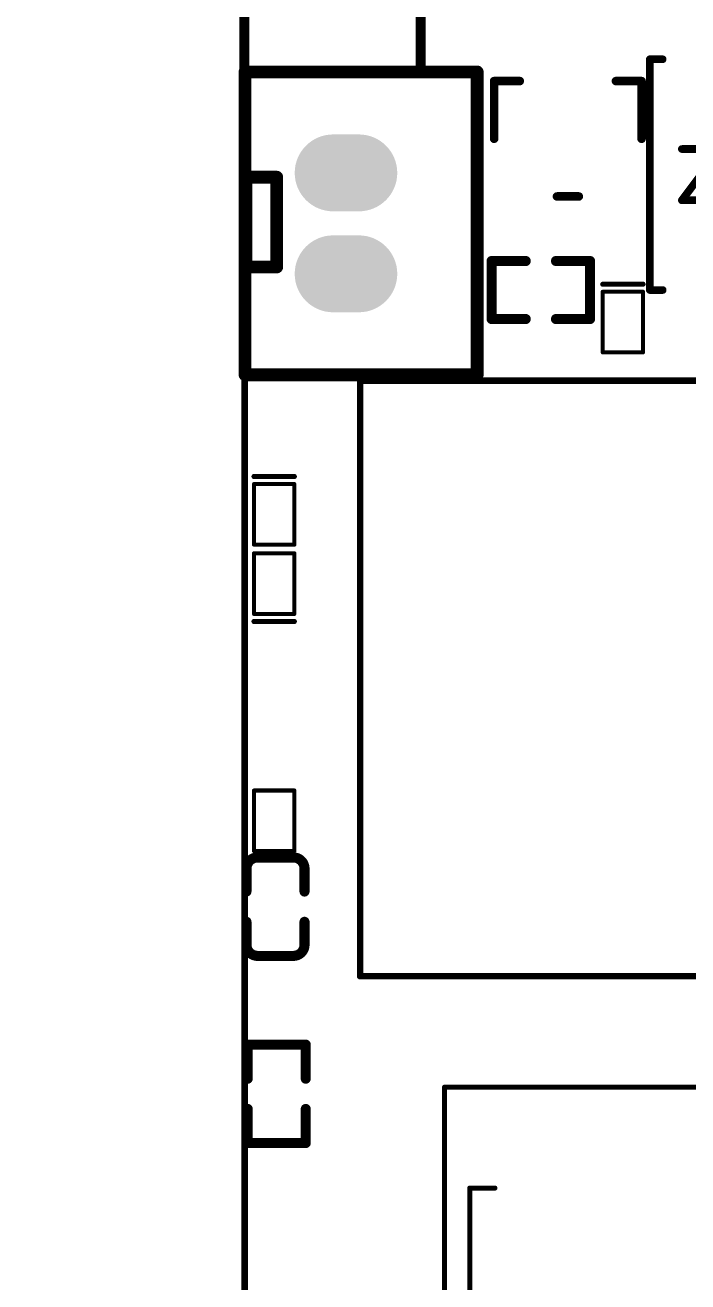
# Model space of a CAD drawing. Header units: millimetres. Extents: x 237 to 337, y 93 to 245.
# Drawn here: x 260.52 to 273.65, y 143.98 to 168.88 of the extents above; entities that cross this region are included whole.
import ezdxf

# ---------------------------------------------------------------- set-up
doc = ezdxf.new("R2010")
doc.units = ezdxf.units.MM
for name, color, linetype in [('KeepOutLayer', 6, 'Continuous'), ('MultiLayer', 9, 'Continuous'), ('PadHoleLayer', 156, 'Continuous'), ('TopOverlay', 2, 'Continuous')]:
    doc.layers.add(name, color=color, linetype=linetype)
doc.dimstyles.new('ISO-25', dxfattribs={"dimtxt": 3, "dimasz": 3, "dimexe": 1.25, "dimexo": 0.625, "dimtad": 1, "dimtxsty": 'Standard', "dimcen": 2.5, "dimclrd": 3, "dimclre": 3, "dimclrt": 3, "dimadec": 0, "dimazin": 0, "dimtfac": 1, "dimtmove": 0, "dimatfit": 3, "dimfxl": 1, "dimarcsym": 0})

# ---------------------------------------------------------------- blocks, each defined once
blk = doc.blocks.new('SK3_3_14')
at = {"layer": 'PadHoleLayer'}
h = blk.add_hatch(color=156, dxfattribs=at)
edge = h.paths.add_edge_path()
edge.add_arc((-2.5, 0), 0.4, 0, 360)
h = blk.add_hatch(color=156, dxfattribs=at)
edge = h.paths.add_edge_path()
edge.add_arc((0, 0), 0.4, 0, 360)
h = blk.add_hatch(color=156, dxfattribs=at)
edge = h.paths.add_edge_path()
edge.add_arc((2.5, 0), 0.4, 0, 360)
at = {"layer": 'TopOverlay'}
for points, const_width in [([(-2.1, 5.53), (-2.1, 1.98)], 0.254), ([(-2.1, 5.53), (0.28, 5.53)], 0.254), ([(0.28, 5.53), (0.28, 1.98)], 0.254), ([(-4.267, 1.94), (4.115, 1.94)], 0.2), ([(-4.267, 1.94), (-4.267, -1.556)], 0.2), ([(-2.1, 1.98), (0.28, 1.98)], 0.254), ([(4.115, 1.94), (4.115, -1.556)], 0.2), ([(-4.267, -1.556), (4.115, -1.556)], 0.2)]:
    blk.add_lwpolyline(points, dxfattribs=dict(at, const_width=const_width))
for points, const_width in [([(-2.164, 5.53, 1), (-2.037, 5.53, 1)], 0.127), ([(-2.164, 5.53, 1), (-2.037, 5.53, 1)], 0.127), ([(0.216, 5.53, 1), (0.343, 5.53, 1)], 0.127), ([(0.216, 5.53, 1), (0.343, 5.53, 1)], 0.127), ([(-4.317, 1.94, 1), (-4.217, 1.94, 1)], 0.1), ([(-4.317, 1.94, 1), (-4.217, 1.94, 1)], 0.1), ([(-2.164, 1.98, 1), (-2.037, 1.98, 1)], 0.127), ([(-2.164, 1.98, 1), (-2.037, 1.98, 1)], 0.127), ([(0.216, 1.98, 1), (0.343, 1.98, 1)], 0.127), ([(0.216, 1.98, 1), (0.343, 1.98, 1)], 0.127), ([(4.065, 1.94, 1), (4.165, 1.94, 1)], 0.1), ([(4.065, 1.94, 1), (4.165, 1.94, 1)], 0.1), ([(-4.317, -1.556, 1), (-4.217, -1.556, 1)], 0.1), ([(-4.317, -1.556, 1), (-4.217, -1.556, 1)], 0.1), ([(4.065, -1.556, 1), (4.165, -1.556, 1)], 0.1), ([(4.065, -1.556, 1), (4.165, -1.556, 1)], 0.1)]:
    blk.add_lwpolyline(points, format="xyb", close=True, dxfattribs=dict(at, const_width=const_width))
blk = doc.blocks.new('LC_0402_C_45')
at = {"layer": 'TopOverlay', "const_width": 0.2}
for points in [[(-0.975, 0.355, -0.414214), (-0.755, 0.575)], [(0.755, 0.575, -0.414214), (0.975, 0.355)], [(-0.755, -0.575, -0.414214), (-0.975, -0.355)], [(0.975, -0.355, -0.414214), (0.755, -0.575)]]:
    blk.add_lwpolyline(points, format="xyb", dxfattribs=at)
at = {"layer": 'TopOverlay', "const_width": 0.1}
for points in [[(-0.805, 0.575, 1), (-0.705, 0.575, 1)], [(-0.8, 0.575, 1), (-0.7, 0.575, 1)], [(-0.35, 0.575, 1), (-0.25, 0.575, 1)], [(0.25, 0.575, 1), (0.35, 0.575, 1)], [(0.7, 0.575, 1), (0.8, 0.575, 1)], [(0.705, 0.575, 1), (0.805, 0.575, 1)], [(-1.025, 0.355, 1), (-0.925, 0.355, 1)], [(-1.025, 0.355, 1), (-0.925, 0.355, 1)], [(0.925, 0.355, 1), (1.025, 0.355, 1)], [(0.925, 0.355, 1), (1.025, 0.355, 1)], [(-1.025, -0.355, 1), (-0.925, -0.355, 1)], [(-1.025, -0.355, 1), (-0.925, -0.355, 1)], [(-0.805, -0.575, 1), (-0.705, -0.575, 1)], [(-0.8, -0.575, 1), (-0.7, -0.575, 1)], [(-0.35, -0.575, 1), (-0.25, -0.575, 1)], [(0.25, -0.575, 1), (0.35, -0.575, 1)], [(0.7, -0.575, 1), (0.8, -0.575, 1)], [(0.705, -0.575, 1), (0.805, -0.575, 1)], [(0.925, -0.355, 1), (1.025, -0.355, 1)], [(0.925, -0.355, 1), (1.025, -0.355, 1)]]:
    blk.add_lwpolyline(points, format="xyb", close=True, dxfattribs=at)
at = {"layer": 'TopOverlay', "const_width": 0.2}
for points in [[(-0.75, 0.575), (-0.3, 0.575)], [(0.3, 0.575), (0.75, 0.575)], [(-0.975, 0.355), (-0.975, -0.355)], [(0.975, 0.355), (0.975, -0.355)], [(-0.75, -0.575), (-0.3, -0.575)], [(0.3, -0.575), (0.75, -0.575)]]:
    blk.add_lwpolyline(points, dxfattribs=at)
blk = doc.blocks.new('SOD_882_L1_0_W0_6_BI_78')
at = {"layer": 'TopOverlay'}
for points, const_width in [([(-0.6, -0.4), (-0.6, 0.4)], 0.08), ([(0.6, 0.4), (-0.6, 0.4)], 0.08), ([(0.6, -0.4), (0.6, 0.4)], 0.08), ([(0.75, -0.4), (0.75, 0.4)], 0.1), ([(0.6, -0.4), (-0.6, -0.4)], 0.08)]:
    blk.add_lwpolyline(points, dxfattribs=dict(at, const_width=const_width))
for points, const_width in [([(-0.62, 0.4, 1), (-0.58, 0.4, 1)], 0.04), ([(-0.62, 0.4, 1), (-0.58, 0.4, 1)], 0.04), ([(0.58, 0.4, 1), (0.62, 0.4, 1)], 0.04), ([(0.58, 0.4, 1), (0.62, 0.4, 1)], 0.04), ([(0.725, 0.4, 1), (0.775, 0.4, 1)], 0.05), ([(-0.62, -0.4, 1), (-0.58, -0.4, 1)], 0.04), ([(-0.62, -0.4, 1), (-0.58, -0.4, 1)], 0.04), ([(0.58, -0.4, 1), (0.62, -0.4, 1)], 0.04), ([(0.58, -0.4, 1), (0.62, -0.4, 1)], 0.04), ([(0.725, -0.4, 1), (0.775, -0.4, 1)], 0.05)]:
    blk.add_lwpolyline(points, format="xyb", close=True, dxfattribs=dict(at, const_width=const_width))
blk = doc.blocks.new('SOD_882_L1_0_W0_6_BI_79')
at = {"layer": 'TopOverlay'}
for points, const_width in [([(-0.6, -0.4), (-0.6, 0.4)], 0.08), ([(0.6, 0.4), (-0.6, 0.4)], 0.08), ([(0.6, -0.4), (0.6, 0.4)], 0.08), ([(0.75, -0.4), (0.75, 0.4)], 0.1), ([(0.6, -0.4), (-0.6, -0.4)], 0.08)]:
    blk.add_lwpolyline(points, dxfattribs=dict(at, const_width=const_width))
for points, const_width in [([(-0.62, 0.4, 1), (-0.58, 0.4, 1)], 0.04), ([(-0.62, 0.4, 1), (-0.58, 0.4, 1)], 0.04), ([(0.58, 0.4, 1), (0.62, 0.4, 1)], 0.04), ([(0.58, 0.4, 1), (0.62, 0.4, 1)], 0.04), ([(0.725, 0.4, 1), (0.775, 0.4, 1)], 0.05), ([(-0.62, -0.4, 1), (-0.58, -0.4, 1)], 0.04), ([(-0.62, -0.4, 1), (-0.58, -0.4, 1)], 0.04), ([(0.58, -0.4, 1), (0.62, -0.4, 1)], 0.04), ([(0.58, -0.4, 1), (0.62, -0.4, 1)], 0.04), ([(0.725, -0.4, 1), (0.775, -0.4, 1)], 0.05)]:
    blk.add_lwpolyline(points, format="xyb", close=True, dxfattribs=dict(at, const_width=const_width))
blk = doc.blocks.new('SOD_882_L1_0_W0_6_BI_85')
at = {"layer": 'TopOverlay'}
for points, const_width in [([(-0.6, 0.4), (-0.6, -0.4)], 0.08), ([(-0.6, 0.4), (0.6, 0.4)], 0.08), ([(0.6, 0.4), (0.6, -0.4)], 0.08), ([(0.75, 0.4), (0.75, -0.4)], 0.1), ([(-0.6, -0.4), (0.6, -0.4)], 0.08)]:
    blk.add_lwpolyline(points, dxfattribs=dict(at, const_width=const_width))
for points, const_width in [([(-0.62, 0.4, 1), (-0.58, 0.4, 1)], 0.04), ([(-0.62, 0.4, 1), (-0.58, 0.4, 1)], 0.04), ([(0.58, 0.4, 1), (0.62, 0.4, 1)], 0.04), ([(0.58, 0.4, 1), (0.62, 0.4, 1)], 0.04), ([(0.725, 0.4, 1), (0.775, 0.4, 1)], 0.05), ([(-0.62, -0.4, 1), (-0.58, -0.4, 1)], 0.04), ([(-0.62, -0.4, 1), (-0.58, -0.4, 1)], 0.04), ([(0.58, -0.4, 1), (0.62, -0.4, 1)], 0.04), ([(0.58, -0.4, 1), (0.62, -0.4, 1)], 0.04), ([(0.725, -0.4, 1), (0.775, -0.4, 1)], 0.05)]:
    blk.add_lwpolyline(points, format="xyb", close=True, dxfattribs=dict(at, const_width=const_width))
blk = doc.blocks.new('SOD_882_L1_0_W0_6_BI_86')
at = {"layer": 'TopOverlay'}
for points, const_width in [([(-0.6, 0.4), (-0.6, -0.4)], 0.08), ([(-0.6, 0.4), (0.6, 0.4)], 0.08), ([(0.6, 0.4), (0.6, -0.4)], 0.08), ([(0.75, 0.4), (0.75, -0.4)], 0.1), ([(-0.6, -0.4), (0.6, -0.4)], 0.08)]:
    blk.add_lwpolyline(points, dxfattribs=dict(at, const_width=const_width))
for points, const_width in [([(-0.62, 0.4, 1), (-0.58, 0.4, 1)], 0.04), ([(-0.62, 0.4, 1), (-0.58, 0.4, 1)], 0.04), ([(0.58, 0.4, 1), (0.62, 0.4, 1)], 0.04), ([(0.58, 0.4, 1), (0.62, 0.4, 1)], 0.04), ([(0.725, 0.4, 1), (0.775, 0.4, 1)], 0.05), ([(-0.62, -0.4, 1), (-0.58, -0.4, 1)], 0.04), ([(-0.62, -0.4, 1), (-0.58, -0.4, 1)], 0.04), ([(0.58, -0.4, 1), (0.62, -0.4, 1)], 0.04), ([(0.58, -0.4, 1), (0.62, -0.4, 1)], 0.04), ([(0.725, -0.4, 1), (0.775, -0.4, 1)], 0.05)]:
    blk.add_lwpolyline(points, format="xyb", close=True, dxfattribs=dict(at, const_width=const_width))
blk = doc.blocks.new('DO_214AC_88')
at = {"layer": 'TopOverlay', "const_width": 0.1524}
for points in [[(-2.286, 1.397), (2.286, 1.397)], [(-2.286, 1.397), (-2.286, 1.143)], [(2.286, 1.397), (2.286, 1.143)], [(-0.508, 0.762), (0.508, 0)], [(-0.508, 0.762), (-0.508, -0.762)], [(0.508, 0.762), (0.508, -0.762)], [(-1.016, 0), (-0.508, 0)], [(0.508, 0), (-0.508, -0.762)], [(0.508, 0), (1.016, 0)], [(-2.286, -1.143), (-2.286, -1.397)], [(2.286, -1.143), (2.286, -1.397)], [(-2.286, -1.397), (2.286, -1.397)]]:
    blk.add_lwpolyline(points, dxfattribs=at)
at = {"layer": 'TopOverlay', "const_width": 0.0762}
for points in [[(-2.3241, 1.397, 1), (-2.2479, 1.397, 1)], [(-2.3241, 1.397, 1), (-2.2479, 1.397, 1)], [(2.2479, 1.397, 1), (2.3241, 1.397, 1)], [(2.2479, 1.397, 1), (2.3241, 1.397, 1)], [(-2.3241, 1.143, 1), (-2.2479, 1.143, 1)], [(2.2479, 1.143, 1), (2.3241, 1.143, 1)], [(-0.5461, 0.762, 1), (-0.4699, 0.762, 1)], [(-0.5461, 0.762, 1), (-0.4699, 0.762, 1)], [(0.4699, 0.762, 1), (0.5461, 0.762, 1)], [(-1.0541, 0, 1), (-0.9779, 0, 1)], [(-0.5461, 0, 1), (-0.4699, 0, 1)], [(0.4699, 0, 1), (0.5461, 0, 1)], [(0.4699, 0, 1), (0.5461, 0, 1)], [(0.4699, 0, 1), (0.5461, 0, 1)], [(0.9779, 0, 1), (1.0541, 0, 1)], [(-0.5461, -0.762, 1), (-0.4699, -0.762, 1)], [(-0.5461, -0.762, 1), (-0.4699, -0.762, 1)], [(0.4699, -0.762, 1), (0.5461, -0.762, 1)], [(-2.3241, -1.143, 1), (-2.2479, -1.143, 1)], [(2.2479, -1.143, 1), (2.3241, -1.143, 1)], [(-2.3241, -1.397, 1), (-2.2479, -1.397, 1)], [(-2.3241, -1.397, 1), (-2.2479, -1.397, 1)], [(2.2479, -1.397, 1), (2.3241, -1.397, 1)], [(2.2479, -1.397, 1), (2.3241, -1.397, 1)]]:
    blk.add_lwpolyline(points, format="xyb", close=True, dxfattribs=at)
blk = doc.blocks.new('LC_0402_R_104')
at = {"layer": 'TopOverlay', "const_width": 0.2}
for points in [[(-0.975, -0.575), (-0.975, 0.575)], [(-0.975, 0.575), (-0.3, 0.575)], [(0.3, 0.575), (0.975, 0.575)], [(0.975, -0.575), (0.975, 0.575)], [(-0.975, -0.575), (-0.3, -0.575)], [(0.3, -0.575), (0.975, -0.575)]]:
    blk.add_lwpolyline(points, dxfattribs=at)
at = {"layer": 'TopOverlay', "const_width": 0.1}
for points in [[(-1.025, 0.575, 1), (-0.925, 0.575, 1)], [(-1.025, 0.575, 1), (-0.925, 0.575, 1)], [(-0.35, 0.575, 1), (-0.25, 0.575, 1)], [(0.25, 0.575, 1), (0.35, 0.575, 1)], [(0.925, 0.575, 1), (1.025, 0.575, 1)], [(0.925, 0.575, 1), (1.025, 0.575, 1)], [(-1.025, -0.575, 1), (-0.925, -0.575, 1)], [(-1.025, -0.575, 1), (-0.925, -0.575, 1)], [(-0.35, -0.575, 1), (-0.25, -0.575, 1)], [(0.25, -0.575, 1), (0.35, -0.575, 1)], [(0.925, -0.575, 1), (1.025, -0.575, 1)], [(0.925, -0.575, 1), (1.025, -0.575, 1)]]:
    blk.add_lwpolyline(points, format="xyb", close=True, dxfattribs=at)
blk = doc.blocks.new('SOT_23___GDS_117')
at = {"layer": 'TopOverlay', "const_width": 0.17}
for points in [[(-1.458, 1.143), (-0.95, 1.143)], [(-1.458, 0), (-1.458, 1.143)], [(0.955, 1.143), (1.463, 1.143)], [(1.463, 0), (1.463, 1.143)], [(-0.213, -1.143), (0.218, -1.143)]]:
    blk.add_lwpolyline(points, dxfattribs=at)
at = {"layer": 'TopOverlay', "const_width": 0.085}
for points in [[(-1.501, 1.143, 1), (-1.416, 1.143, 1)], [(-1.501, 1.143, 1), (-1.416, 1.143, 1)], [(-0.993, 1.143, 1), (-0.908, 1.143, 1)], [(0.912, 1.143, 1), (0.997, 1.143, 1)], [(1.42, 1.143, 1), (1.505, 1.143, 1)], [(1.42, 1.143, 1), (1.505, 1.143, 1)], [(-1.501, 0, 1), (-1.416, 0, 1)], [(1.42, 0, 1), (1.505, 0, 1)], [(-0.256, -1.143, 1), (-0.171, -1.143, 1)], [(0.176, -1.143, 1), (0.261, -1.143, 1)]]:
    blk.add_lwpolyline(points, format="xyb", close=True, dxfattribs=at)
blk = doc.blocks.new('MICRO_SIM_188')
at = {"layer": 'TopOverlay', "const_width": 0.127}
for points in [[(-5.9, 0), (-5.9, -14.097)], [(-5.9, 0), (5.9, 0)], [(5.9, 0), (5.9, -14.097)], [(5.842, -11.887), (3.734, -13.995)], [(5.842, -11.887), (5.842, -13.995)], [(3.734, -13.995), (5.842, -13.995)], [(-5.9, -14.097), (5.9, -14.097)]]:
    blk.add_lwpolyline(points, dxfattribs=at)
at = {"layer": 'TopOverlay', "const_width": 0.0635}
for points in [[(-5.932, 0, 1), (-5.868, 0, 1)], [(-5.932, 0, 1), (-5.868, 0, 1)], [(5.868, 0, 1), (5.932, 0, 1)], [(5.868, 0, 1), (5.932, 0, 1)], [(5.81, -11.887, 1), (5.874, -11.887, 1)], [(5.81, -11.887, 1), (5.874, -11.887, 1)], [(3.702, -13.995, 1), (3.766, -13.995, 1)], [(3.702, -13.995, 1), (3.766, -13.995, 1)], [(5.81, -13.995, 1), (5.874, -13.995, 1)], [(5.81, -13.995, 1), (5.874, -13.995, 1)], [(-5.932, -14.097, 1), (-5.868, -14.097, 1)], [(-5.932, -14.097, 1), (-5.868, -14.097, 1)], [(5.868, -14.097, 1), (5.932, -14.097, 1)], [(5.868, -14.097, 1), (5.932, -14.097, 1)]]:
    blk.add_lwpolyline(points, format="xyb", close=True, dxfattribs=at)
blk = doc.blocks.new('2PIN_2_0_197')
at = {"layer": 'MultiLayer'}
h = blk.add_hatch(color=9, dxfattribs=at)
edge = h.paths.add_edge_path()
edge.add_arc((-1, -0.254), 0.762, 180, 360)
edge.add_line((-0.238, -0.254), (-0.238, 0.254))
edge.add_arc((-1, 0.254), 0.762, 0, 180)
edge.add_line((-1.762, 0.254), (-1.762, -0.254))
h = blk.add_hatch(color=9, dxfattribs=at)
edge = h.paths.add_edge_path()
edge.add_arc((1, -0.254), 0.762, 180, 360)
edge.add_line((1.762, -0.254), (1.762, 0.254))
edge.add_arc((1, 0.254), 0.762, 0, 180)
edge.add_line((0.238, 0.254), (0.238, -0.254))
at = {"layer": 'PadHoleLayer'}
h = blk.add_hatch(color=156, dxfattribs=at)
edge = h.paths.add_edge_path()
edge.add_arc((-1, 0), 0.445, 0, 360)
h = blk.add_hatch(color=156, dxfattribs=at)
edge = h.paths.add_edge_path()
edge.add_arc((1, 0), 0.445, 0, 360)
at = {"layer": 'TopOverlay', "const_width": 0.254}
for points in [[(-3, -2), (-3, 2.6)], [(3, 2.6), (-3, 2.6)], [(3, -2), (3, 2.6)], [(-0.914, -1.981), (-0.914, -1.372)], [(0.864, -1.372), (-0.914, -1.372)], [(0.864, -1.981), (0.864, -1.372)], [(3, -2), (-3, -2)], [(0.864, -1.981), (-0.914, -1.981)]]:
    blk.add_lwpolyline(points, dxfattribs=at)
at = {"layer": 'TopOverlay', "const_width": 0.127}
for points in [[(-3.063, 2.6, 1), (-2.936, 2.6, 1)], [(-3.063, 2.6, 1), (-2.936, 2.6, 1)], [(2.936, 2.6, 1), (3.063, 2.6, 1)], [(2.936, 2.6, 1), (3.063, 2.6, 1)], [(-0.978, -1.372, 1), (-0.851, -1.372, 1)], [(-0.978, -1.372, 1), (-0.851, -1.372, 1)], [(0.8, -1.372, 1), (0.927, -1.372, 1)], [(0.8, -1.372, 1), (0.927, -1.372, 1)], [(-3.063, -2, 1), (-2.936, -2, 1)], [(-3.063, -2, 1), (-2.936, -2, 1)], [(-0.978, -1.981, 1), (-0.851, -1.981, 1)], [(-0.978, -1.981, 1), (-0.851, -1.981, 1)], [(0.8, -1.981, 1), (0.927, -1.981, 1)], [(0.8, -1.981, 1), (0.927, -1.981, 1)], [(2.936, -2, 1), (3.063, -2, 1)], [(2.936, -2, 1), (3.063, -2, 1)]]:
    blk.add_lwpolyline(points, format="xyb", close=True, dxfattribs=at)
blk = doc.blocks.new('MOD_A7670C_201')
at = {"layer": 'TopOverlay', "const_width": 0.1}
for points in [[(12, -8.9), (12, -12)], [(12.5, -8.8), (12.5, -14)], [(12, -12), (11.5, -12)], [(12.5, -14), (-12.5, -14)]]:
    blk.add_lwpolyline(points, dxfattribs=at)
at = {"layer": 'TopOverlay', "const_width": 0.05}
for points in [[(11.475, -12, 1), (11.525, -12, 1)], [(11.975, -12, 1), (12.025, -12, 1)], [(11.975, -12, 1), (12.025, -12, 1)], [(12.475, -14, 1), (12.525, -14, 1)], [(12.475, -14, 1), (12.525, -14, 1)]]:
    blk.add_lwpolyline(points, format="xyb", close=True, dxfattribs=at)
blk = doc.blocks.new('LC_0402_R_205')
at = {"layer": 'TopOverlay', "const_width": 0.2}
for points in [[(-0.975, 0.575), (-0.975, -0.575)], [(-0.975, 0.575), (-0.3, 0.575)], [(0.3, 0.575), (0.975, 0.575)], [(0.975, 0.575), (0.975, -0.575)], [(-0.975, -0.575), (-0.3, -0.575)], [(0.3, -0.575), (0.975, -0.575)]]:
    blk.add_lwpolyline(points, dxfattribs=at)
at = {"layer": 'TopOverlay', "const_width": 0.1}
for points in [[(-1.025, 0.575, 1), (-0.925, 0.575, 1)], [(-1.025, 0.575, 1), (-0.925, 0.575, 1)], [(-0.35, 0.575, 1), (-0.25, 0.575, 1)], [(0.25, 0.575, 1), (0.35, 0.575, 1)], [(0.925, 0.575, 1), (1.025, 0.575, 1)], [(0.925, 0.575, 1), (1.025, 0.575, 1)], [(-1.025, -0.575, 1), (-0.925, -0.575, 1)], [(-1.025, -0.575, 1), (-0.925, -0.575, 1)], [(-0.35, -0.575, 1), (-0.25, -0.575, 1)], [(0.25, -0.575, 1), (0.35, -0.575, 1)], [(0.925, -0.575, 1), (1.025, -0.575, 1)], [(0.925, -0.575, 1), (1.025, -0.575, 1)]]:
    blk.add_lwpolyline(points, format="xyb", close=True, dxfattribs=at)
blk = doc.blocks.new('*D223')
at = {"color": 3, "lineweight": -2}
for p, q in [((266.284, 223.642), (240.537, 223.644)), ((241.781, 116.103), (241.786, 220.644)), ((266.278, 113.102), (240.531, 113.103))]:
    blk.add_line(p, q, dxfattribs=at)
at = {"color": 3}
for points in [[(241.286, 220.644), (242.286, 220.644), (241.787, 223.644)], [(241.281, 116.103), (242.281, 116.103), (241.781, 113.103)]]:
    blk.add_solid(points, dxfattribs=at)
at = {"layer": 'Defpoints', "color": 0}
for p in [(241.787, 223.644), (266.909, 223.642), (266.903, 113.102)]:
    blk.add_point(p, dxfattribs=at)
at = {"color": 3, "insert": (239.409, 168.373), "char_height": 3, "attachment_point": 5, "rotation": 89.997}
blk.add_mtext('110,54', dxfattribs=at)
blk = doc.blocks.new('*D231')
at = {"color": 3, "lineweight": -2}
for p, q in [((266.862, 220.976), (251.461, 220.979)), ((252.71, 217.979), (252.686, 118.391)), ((266.837, 115.388), (251.436, 115.391))]:
    blk.add_line(p, q, dxfattribs=at)
at = {"color": 3}
for points in [[(252.21, 217.979), (253.21, 217.979), (252.711, 220.979)], [(252.186, 118.391), (253.186, 118.391), (252.686, 115.391)]]:
    blk.add_solid(points, dxfattribs=at)
at = {"layer": 'Defpoints', "color": 0}
for p in [(267.487, 220.975), (252.686, 115.391), (267.462, 115.388)]:
    blk.add_point(p, dxfattribs=at)
at = {"color": 3, "insert": (250.323, 168.186), "char_height": 3, "attachment_point": 5, "rotation": 89.9862}
blk.add_mtext('105,59', dxfattribs=at)

msp = doc.modelspace()

# ---------------------------------------------------------------- linework, layer by layer
at = {"layer": 'KeepOutLayer', "const_width": 0.127}
msp.add_lwpolyline([(264.871, 115.134), (264.871, 221.605)], dxfattribs=at)

# ---------------------------------------------------------------- block references
for name, p, rotation in [('SK3_3_14', (266.802, 172.187), 90), ('DO_214AC_88', (274.295, 165.913), 90), ('2PIN_2_0_197', (266.878, 164.948), 270), ('SOD_882_L1_0_W0_6_BI_86', (272.364, 162.992), 90), ('MICRO_SIM_188', (267.157, 155.931), 90), ('SOD_882_L1_0_W0_6_BI_85', (265.455, 159.182), 90), ('SOD_882_L1_0_W0_6_BI_78', (265.455, 157.81), 270), ('SOD_882_L1_0_W0_6_BI_79', (265.455, 153.111), 270), ('LC_0402_C_45', (265.481, 151.409), 90), ('LC_0402_R_205', (265.506, 147.701), 90), ('MOD_A7670C_201', (281.33, 133.833), 180)]:
    msp.add_blockref(name, p, dxfattribs=dict(rotation=rotation))
for name, p in [('SOT_23___GDS_117', (271.272, 166.624)), ('LC_0402_R_104', (270.739, 163.627))]:
    msp.add_blockref(name, p)

# ---------------------------------------------------------------- dimensions: what is measured, and where the dimension line sits
for p1, p2, distance, picture, middle in [((266.903, 113.102), (266.909, 223.642), 25.122, '*D223', (239.409, 168.373)), ((267.487, 220.975), (267.462, 115.388), -14.776, '*D231', (250.323, 168.186))]:
    dim = msp.add_aligned_dim(p1=p1, p2=p2, distance=distance, dimstyle='ISO-25')
    dim.commit()
    dim.dimension.update_dxf_attribs({"geometry": picture, "text_midpoint": middle})

doc.saveas('drawing.dxf')
